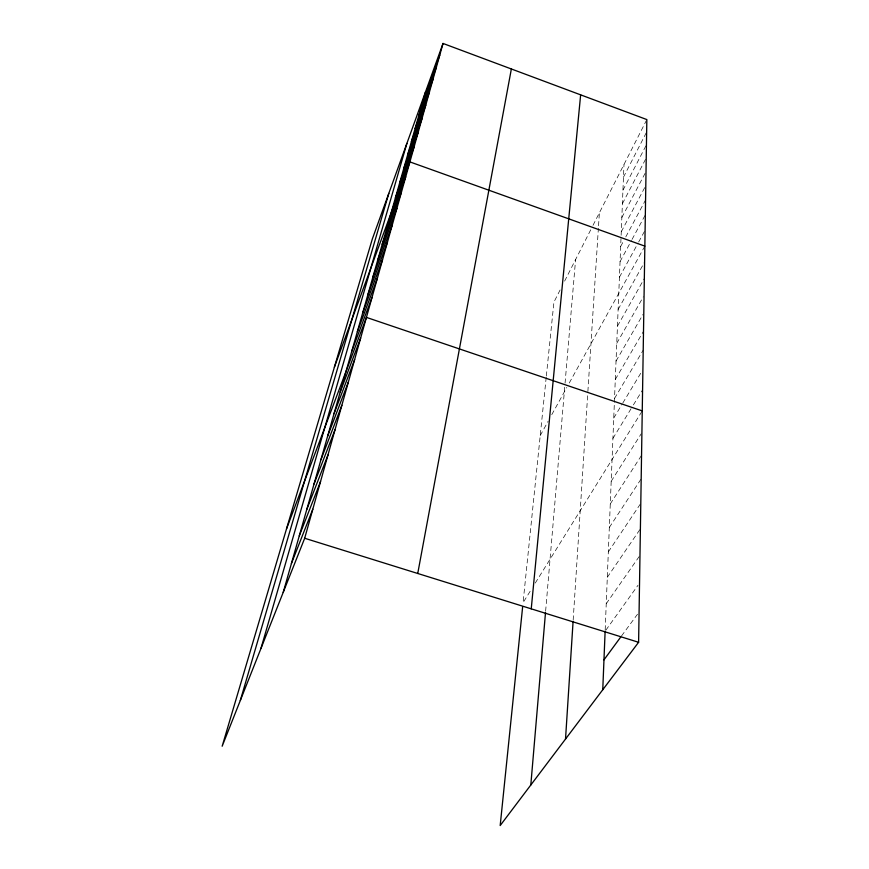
<?xml version="1.0" encoding="UTF-8"?>
<svg xmlns="http://www.w3.org/2000/svg" width="869" height="869" viewBox="0 0 869 869"><rect width="100%" height="100%" fill="white"/><g stroke="black" fill="none" stroke-linecap="round" stroke-linejoin="round"><path stroke-width="0.65" stroke-dasharray="4.34 3.26" d="M605.182 629.895L614.329 403.651M614.372 402.336L623.985 164.469M573.171 620.053L587.716 394.168M587.879 391.495L598.372 228.428M598.545 225.766L599.382 212.818M545.623 611.179L564.969 384.359M565.067 383.099L575.604 259.527M546.21 377.298L523.062 602.684L531.828 588.585M546.34 376.038L553.933 302.119L560.418 289.366M564.622 281.111L591.289 228.721M593.016 225.31L646.243 120.748M623.475 177.167L646.645 131.99M622.954 190.224L646.449 144.786M622.41 203.672L645.613 159.157M621.846 217.511L645.406 172.714M621.27 231.762L645.178 186.716M620.672 246.448L623.236 241.68M625.789 236.911L645.569 199.957M620.064 261.591L631.437 240.561M632.067 239.388L645.341 214.86M619.434 277.2L638.042 243.157M638.682 241.973L644.461 231.415M540.225 435.565L548.078 421.356M551.782 414.643L566.794 387.465M569.271 382.979L644.201 247.296M618.131 309.462L644.592 262.047M617.457 326.114L644.342 278.504M616.762 343.309L643.408 296.677M616.045 361.069L643.114 314.263M615.306 379.427L643.505 331.295M614.535 398.415L643.212 350.131M613.742 418.054L622.074 404.226M622.769 403.075L642.202 370.813M612.917 438.389L632.697 406.062M633.403 404.911L642.582 389.899M535.282 583.023L642.256 410.896M611.189 481.296L641.192 433.816M610.266 503.955L641.55 455.323M609.321 527.472L641.181 478.862M608.333 551.891L640.062 504.454M607.312 577.288L640.388 528.841M606.236 603.705L639.975 555.41M605.91 630.112L637.976 585.315M621.531 635.956L637.488 614.231"/><path stroke-width="1.3" d="M522.649 606.736L500.186 825.55L638.606 642.289L646.84 119.574L443.027 43.45L372.356 238.91L222.16 746.232L304.682 538.259L443.027 43.45M602.76 689.736L605.128 631.198M565.523 739.052L573.095 621.378M530.807 785.011L545.515 612.46M531.241 608.843L580.644 94.851M417.739 573.486L511.363 68.966M283.207 592.386L425.614 91.625M260.972 648.426L406.877 143.428M240.322 700.468L388.812 193.396M422.215 103.563L439.79 55.04M418.717 115.859L436.444 66.978M415.121 128.525L433.001 79.296M411.406 141.571L429.46 91.984M407.583 155.008L425.799 105.084M403.64 168.879L422.019 118.597M399.577 183.185L418.108 132.566M395.373 197.947L414.078 146.991M334.369 367.218L409.907 161.906L644.852 246.123M386.694 228.482L405.725 176.874M382.197 244.265L401.391 192.342M377.559 260.581L396.916 208.364M372.768 277.439L392.288 224.93M367.804 294.895L387.487 242.103M362.666 312.959L382.512 259.896M357.344 331.665L377.352 278.352M351.836 351.054L371.997 297.513M286.509 528.895L366.436 317.402L642.256 410.896M340.181 392.028L360.646 338.084M334.022 413.698L354.639 359.592M327.613 436.216L348.382 381.98M320.954 459.636L341.854 405.302M314.024 484.022L335.054 429.623M306.8 509.419L327.961 455.008M299.273 535.891L320.542 481.524M291.408 563.525L312.797 509.245M603.966 659.853L620.727 637.042M304.682 538.259L638.606 642.289"/></g></svg>
